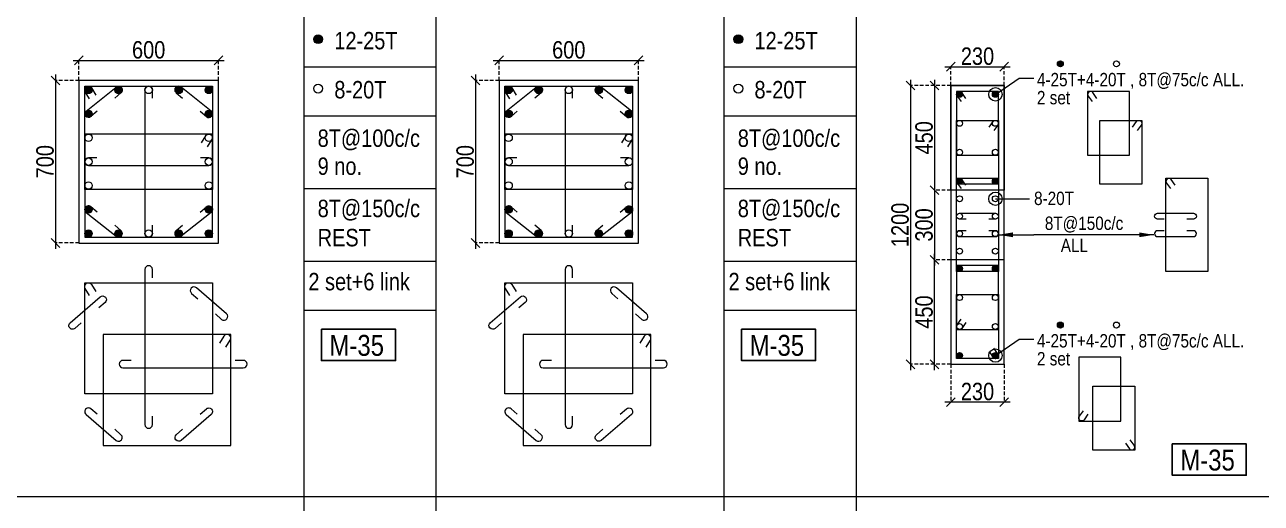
# Model space of a CAD drawing. Header units: millimetres. Extents: x 1112055 to 3390982, y -148532 to 766891.
# Drawn here: x 2165935 to 2187225, y 255271 to 263511 of the extents above; entities that cross this region are included whole.
import ezdxf
from ezdxf.enums import TextEntityAlignment as Align

# ---------------------------------------------------------------- set-up
doc = ezdxf.new("R2010")
doc.units = ezdxf.units.MM
doc.header["$PDMODE"] = 35
doc.header["$PDSIZE"] = -25
doc.linetypes.add('DASHED2', pattern=[0.375, 0.25, -0.125])
doc.linetypes.add('Hidden', pattern=[9.525, 6.35, -3.175])
for name, color, linetype, lineweight in [('B COL', 1, 'Continuous', 30), ('B COL. SIZE DIM', 220, 'Continuous', 25), ('B COLSCH', 204, 'Continuous', 20), ('B COLUMN', 1, 'Hidden', 9), ('B STEEL', 34, 'Continuous', 15), ('B-ST TEXT', 7, 'Continuous', 9)]:
    doc.layers.add(name, color=color, linetype=linetype, lineweight=lineweight)
doc.layers.add('B TEXT', color=7, linetype='Continuous')
doc.styles.add('dim inside', font='romans.shx', dxfattribs={"width": 0.8, "height": 125})
doc.styles.add('SWINC', font='swissc.ttf')
doc.styles.add('TAHOMA', font='tahoma.ttf')
doc.dimstyles.new('dim inside', dxfattribs={"dimtxt": 125, "dimasz": 100, "dimexe": 0, "dimexo": 0, "dimgap": 10, "dimtad": 0, "dimdec": 0, "dimzin": 0, "dimdsep": 46, "dimtxsty": 'dim inside', "dimblk": 'SMALL', "dimcen": 0.09, "dimadec": 0, "dimazin": 0, "dimtfac": 1, "dimtdec": 0, "dimtofl": 0, "dimtmove": 0, "dimatfit": 3, "dimfxl": 1, "dimtolj": 1, "dimtzin": 0, "dimarcsym": 2})
doc.dimstyles.new('PARESH', dxfattribs={"dimscale": 0, "dimtxt": 300, "dimasz": 150, "dimexe": 150, "dimexo": 150, "dimgap": 25, "dimtad": 1, "dimdec": 0, "dimzin": 0, "dimdsep": 46, "dimtxsty": 'TAHOMA', "dimblk": 'ARCHTICK', "dimcen": 100, "dimdle": 150, "dimclrd": 251, "dimclre": 251, "dimclrt": 6, "dimadec": 0, "dimazin": 0, "dimtfac": 1, "dimtdec": 0, "dimtix": 1, "dimtofl": 0, "dimtmove": 0, "dimatfit": 2, "dimfxl": 0.18, "dimtolj": 1, "dimtzin": 0, "dimlwd": 9, "dimlwe": 9, "dimarcsym": 0})

# ---------------------------------------------------------------- blocks, each defined once
blk = doc.blocks.new('_Oblique')
at = {"color": 0, "linetype": 'ByBlock', "lineweight": -2}
blk.add_line((-0.5, -0.5), (0.5, 0.5), dxfattribs=at)
blk = doc.blocks.new('*D548')
at = {"layer": 'B COL. SIZE DIM', "color": 250, "lineweight": 9, "ltscale": 250, "transparency": 16777216}
blk.add_line((2166769, 262898), (2169369, 262898), dxfattribs=at)
at = {"layer": 'B COL. SIZE DIM', "color": 250, "linetype": 'DASHED2', "lineweight": 9, "ltscale": 250, "transparency": 16777216}
for p, q in [((2166869, 262553), (2166869, 262898)), ((2169269, 262553), (2169269, 262898))]:
    blk.add_line(p, q, dxfattribs=at)
at = {"layer": 'Defpoints', "color": 0, "ltscale": 250, "transparency": 16777216}
for p in [(2169269, 262898), (2166869, 262553), (2169269, 262553)]:
    blk.add_point(p, dxfattribs=at)
at = {"layer": 'B COL. SIZE DIM', "color": 250, "lineweight": 9, "ltscale": 250, "transparency": 16777216, "xscale": 150, "yscale": 150, "zscale": 150, "rotation": 180}
blk.add_blockref('_Oblique', (2166869, 262898), dxfattribs=at)
at = {"layer": 'B COL. SIZE DIM', "color": 250, "lineweight": 9, "ltscale": 250, "transparency": 16777216, "xscale": 150, "yscale": 150, "zscale": 150}
blk.add_blockref('_Oblique', (2169269, 262898), dxfattribs=at)
at = {"layer": 'B COL. SIZE DIM', "color": 6, "ltscale": 250, "transparency": 16777216, "insert": (2168069, 263077), "char_height": 300, "attachment_point": 5, "style": 'SWINC'}
blk.add_mtext('\\A1;600', dxfattribs=at)
blk = doc.blocks.new('*D549')
at = {"layer": 'B COL. SIZE DIM', "color": 250, "lineweight": 9, "ltscale": 250, "transparency": 16777216}
blk.add_line((2166465, 262653), (2166465, 259653), dxfattribs=at)
at = {"layer": 'B COL. SIZE DIM', "color": 250, "linetype": 'DASHED2', "lineweight": 9, "ltscale": 250, "transparency": 16777216}
for p, q in [((2166869, 262553), (2166465, 262553)), ((2166869, 259753), (2166465, 259753))]:
    blk.add_line(p, q, dxfattribs=at)
at = {"layer": 'Defpoints', "color": 0, "ltscale": 250, "transparency": 16777216}
for p in [(2166869, 262553), (2166465, 259753), (2166869, 259753)]:
    blk.add_point(p, dxfattribs=at)
at = {"layer": 'B COL. SIZE DIM', "color": 250, "lineweight": 9, "ltscale": 250, "transparency": 16777216, "xscale": 150, "yscale": 150, "zscale": 150}
for p, rotation in [((2166465, 262553), 90), ((2166465, 259753), 270)]:
    blk.add_blockref('_Oblique', p, dxfattribs=dict(at, rotation=rotation))
at = {"layer": 'B COL. SIZE DIM', "color": 6, "ltscale": 250, "transparency": 16777216, "insert": (2166286, 261153), "char_height": 300, "attachment_point": 5, "rotation": 90, "style": 'SWINC'}
blk.add_mtext('\\A1;700', dxfattribs=at)
blk = doc.blocks.new('*D560')
at = {"layer": 'B COL. SIZE DIM', "color": 250, "lineweight": 9, "ltscale": 250, "transparency": 16777216}
blk.add_line((2174002, 262898), (2176602, 262898), dxfattribs=at)
at = {"layer": 'B COL. SIZE DIM', "color": 250, "linetype": 'DASHED2', "lineweight": 9, "ltscale": 250, "transparency": 16777216}
for p, q in [((2174102, 262553), (2174102, 262898)), ((2176502, 262553), (2176502, 262898))]:
    blk.add_line(p, q, dxfattribs=at)
at = {"layer": 'Defpoints', "color": 0, "ltscale": 250, "transparency": 16777216}
for p in [(2176502, 262898), (2174102, 262553), (2176502, 262553)]:
    blk.add_point(p, dxfattribs=at)
at = {"layer": 'B COL. SIZE DIM', "color": 250, "lineweight": 9, "ltscale": 250, "transparency": 16777216, "xscale": 150, "yscale": 150, "zscale": 150, "rotation": 180}
blk.add_blockref('_Oblique', (2174102, 262898), dxfattribs=at)
at = {"layer": 'B COL. SIZE DIM', "color": 250, "lineweight": 9, "ltscale": 250, "transparency": 16777216, "xscale": 150, "yscale": 150, "zscale": 150}
blk.add_blockref('_Oblique', (2176502, 262898), dxfattribs=at)
at = {"layer": 'B COL. SIZE DIM', "color": 6, "ltscale": 250, "transparency": 16777216, "insert": (2175302, 263077), "char_height": 300, "attachment_point": 5, "style": 'SWINC'}
blk.add_mtext('\\A1;600', dxfattribs=at)
blk = doc.blocks.new('*D561')
at = {"layer": 'B COL. SIZE DIM', "color": 250, "lineweight": 9, "ltscale": 250, "transparency": 16777216}
blk.add_line((2173698, 262653), (2173698, 259653), dxfattribs=at)
at = {"layer": 'B COL. SIZE DIM', "color": 250, "linetype": 'DASHED2', "lineweight": 9, "ltscale": 250, "transparency": 16777216}
for p, q in [((2174102, 262553), (2173698, 262553)), ((2174102, 259753), (2173698, 259753))]:
    blk.add_line(p, q, dxfattribs=at)
at = {"layer": 'Defpoints', "color": 0, "ltscale": 250, "transparency": 16777216}
for p in [(2174102, 262553), (2173698, 259753), (2174102, 259753)]:
    blk.add_point(p, dxfattribs=at)
at = {"layer": 'B COL. SIZE DIM', "color": 250, "lineweight": 9, "ltscale": 250, "transparency": 16777216, "xscale": 150, "yscale": 150, "zscale": 150}
for p, rotation in [((2173698, 262553), 90), ((2173698, 259753), 270)]:
    blk.add_blockref('_Oblique', p, dxfattribs=dict(at, rotation=rotation))
at = {"layer": 'B COL. SIZE DIM', "color": 6, "ltscale": 250, "transparency": 16777216, "insert": (2173519, 261153), "char_height": 300, "attachment_point": 5, "rotation": 90, "style": 'SWINC'}
blk.add_mtext('\\A1;700', dxfattribs=at)
blk = doc.blocks.new('*D644')
at = {"layer": 'B COL. SIZE DIM', "color": 250, "lineweight": 9, "ltscale": 250, "transparency": 16777216}
blk.add_line((2181779, 262789), (2182899, 262789), dxfattribs=at)
at = {"layer": 'B COL. SIZE DIM', "color": 250, "linetype": 'DASHED2', "lineweight": 9, "ltscale": 250, "transparency": 16777216}
for p, q in [((2181879, 262464), (2181879, 262789)), ((2182799, 262464), (2182799, 262789))]:
    blk.add_line(p, q, dxfattribs=at)
at = {"layer": 'Defpoints', "color": 0, "ltscale": 250, "transparency": 16777216}
for p in [(2182799, 262789), (2181879, 262464), (2182799, 262464)]:
    blk.add_point(p, dxfattribs=at)
at = {"layer": 'B COL. SIZE DIM', "color": 250, "lineweight": 9, "ltscale": 250, "transparency": 16777216, "xscale": 150, "yscale": 150, "zscale": 150, "rotation": 180}
blk.add_blockref('_Oblique', (2181879, 262789), dxfattribs=at)
at = {"layer": 'B COL. SIZE DIM', "color": 250, "lineweight": 9, "ltscale": 250, "transparency": 16777216, "xscale": 150, "yscale": 150, "zscale": 150}
blk.add_blockref('_Oblique', (2182799, 262789), dxfattribs=at)
at = {"layer": 'B COL. SIZE DIM', "color": 6, "ltscale": 250, "transparency": 16777216, "insert": (2182339, 262968), "char_height": 300, "attachment_point": 5, "style": 'SWINC'}
blk.add_mtext('\\A1;230', dxfattribs=at)
blk = doc.blocks.new('*D645')
at = {"layer": 'B COL. SIZE DIM', "color": 250, "lineweight": 9, "ltscale": 250, "transparency": 16777216}
blk.add_line((2181598, 260764), (2181598, 259364), dxfattribs=at)
at = {"layer": 'B COL. SIZE DIM', "color": 250, "linetype": 'DASHED2', "lineweight": 9, "ltscale": 250, "transparency": 16777216}
for p, q in [((2181879, 260664), (2181598, 260664)), ((2181879, 259464), (2181598, 259464))]:
    blk.add_line(p, q, dxfattribs=at)
at = {"layer": 'Defpoints', "color": 0, "ltscale": 250, "transparency": 16777216}
for p in [(2181879, 260664), (2181598, 259464), (2181879, 259464)]:
    blk.add_point(p, dxfattribs=at)
at = {"layer": 'B COL. SIZE DIM', "color": 250, "lineweight": 9, "ltscale": 250, "transparency": 16777216, "xscale": 150, "yscale": 150, "zscale": 150}
for p, rotation in [((2181598, 260664), 90), ((2181598, 259464), 270)]:
    blk.add_blockref('_Oblique', p, dxfattribs=dict(at, rotation=rotation))
at = {"layer": 'B COL. SIZE DIM', "color": 6, "ltscale": 250, "transparency": 16777216, "insert": (2181420, 260064), "char_height": 300, "attachment_point": 5, "rotation": 90, "style": 'SWINC'}
blk.add_mtext('\\A1;300', dxfattribs=at)
blk = doc.blocks.new('*D646')
at = {"layer": 'B COL. SIZE DIM', "color": 250, "lineweight": 9, "ltscale": 250, "transparency": 16777216}
blk.add_line((2181598, 262564), (2181598, 260564), dxfattribs=at)
at = {"layer": 'B COL. SIZE DIM', "color": 250, "linetype": 'DASHED2', "lineweight": 9, "ltscale": 250, "transparency": 16777216}
for p, q in [((2181879, 262464), (2181598, 262464)), ((2181879, 260664), (2181598, 260664))]:
    blk.add_line(p, q, dxfattribs=at)
at = {"layer": 'Defpoints', "color": 0, "ltscale": 250, "transparency": 16777216}
for p in [(2181879, 262464), (2181598, 260664), (2181879, 260664)]:
    blk.add_point(p, dxfattribs=at)
at = {"layer": 'B COL. SIZE DIM', "color": 250, "lineweight": 9, "ltscale": 250, "transparency": 16777216, "xscale": 150, "yscale": 150, "zscale": 150}
for p, rotation in [((2181598, 262464), 90), ((2181598, 260664), 270)]:
    blk.add_blockref('_Oblique', p, dxfattribs=dict(at, rotation=rotation))
at = {"layer": 'B COL. SIZE DIM', "color": 6, "ltscale": 250, "transparency": 16777216, "insert": (2181420, 261564), "char_height": 300, "attachment_point": 5, "rotation": 90, "style": 'SWINC'}
blk.add_mtext('\\A1;450', dxfattribs=at)
blk = doc.blocks.new('*D647')
at = {"layer": 'B COL. SIZE DIM', "color": 250, "lineweight": 9, "ltscale": 250, "transparency": 16777216}
blk.add_line((2181598, 257564), (2181598, 259564), dxfattribs=at)
at = {"layer": 'B COL. SIZE DIM', "color": 250, "linetype": 'DASHED2', "lineweight": 9, "ltscale": 250, "transparency": 16777216}
for p, q in [((2181879, 259464), (2181598, 259464)), ((2181879, 257664), (2181598, 257664))]:
    blk.add_line(p, q, dxfattribs=at)
at = {"layer": 'Defpoints', "color": 0, "ltscale": 250, "transparency": 16777216}
for p in [(2181598, 259464), (2181879, 259464), (2181879, 257664)]:
    blk.add_point(p, dxfattribs=at)
at = {"layer": 'B COL. SIZE DIM', "color": 250, "lineweight": 9, "ltscale": 250, "transparency": 16777216, "xscale": 150, "yscale": 150, "zscale": 150}
for p, rotation in [((2181598, 259464), 90), ((2181598, 257664), 270)]:
    blk.add_blockref('_Oblique', p, dxfattribs=dict(at, rotation=rotation))
at = {"layer": 'B COL. SIZE DIM', "color": 6, "ltscale": 250, "transparency": 16777216, "insert": (2181420, 258564), "char_height": 300, "attachment_point": 5, "rotation": 90, "style": 'SWINC'}
blk.add_mtext('\\A1;450', dxfattribs=at)
blk = doc.blocks.new('*D648')
at = {"layer": 'B COL. SIZE DIM', "color": 250, "lineweight": 9, "ltscale": 250, "transparency": 16777216}
blk.add_line((2181186, 262564), (2181186, 257564), dxfattribs=at)
at = {"layer": 'B COL. SIZE DIM', "color": 250, "linetype": 'DASHED2', "lineweight": 9, "ltscale": 250, "transparency": 16777216}
for p, q in [((2181879, 262464), (2181186, 262464)), ((2181879, 257664), (2181186, 257664))]:
    blk.add_line(p, q, dxfattribs=at)
at = {"layer": 'Defpoints', "color": 0, "ltscale": 250, "transparency": 16777216}
for p in [(2181879, 262464), (2181186, 257664), (2181879, 257664)]:
    blk.add_point(p, dxfattribs=at)
at = {"layer": 'B COL. SIZE DIM', "color": 250, "lineweight": 9, "ltscale": 250, "transparency": 16777216, "xscale": 150, "yscale": 150, "zscale": 150}
for p, rotation in [((2181186, 262464), 90), ((2181186, 257664), 270)]:
    blk.add_blockref('_Oblique', p, dxfattribs=dict(at, rotation=rotation))
at = {"layer": 'B COL. SIZE DIM', "color": 6, "ltscale": 250, "transparency": 16777216, "insert": (2181007, 260064), "char_height": 300, "attachment_point": 5, "rotation": 90, "style": 'SWINC'}
blk.add_mtext('\\A1;1200', dxfattribs=at)
blk = doc.blocks.new('*D649')
at = {"layer": 'B COL. SIZE DIM', "color": 250, "linetype": 'DASHED2', "lineweight": 9, "ltscale": 250, "transparency": 16777216}
for p, q in [((2181879, 257664), (2181879, 257014)), ((2182799, 257664), (2182799, 257014))]:
    blk.add_line(p, q, dxfattribs=at)
at = {"layer": 'B COL. SIZE DIM', "color": 250, "lineweight": 9, "ltscale": 250, "transparency": 16777216}
blk.add_line((2182899, 257014), (2181779, 257014), dxfattribs=at)
at = {"layer": 'Defpoints', "color": 0, "ltscale": 250, "transparency": 16777216}
for p in [(2181879, 257664), (2182799, 257664), (2181879, 257014)]:
    blk.add_point(p, dxfattribs=at)
at = {"layer": 'B COL. SIZE DIM', "color": 250, "lineweight": 9, "ltscale": 250, "transparency": 16777216, "xscale": 150, "yscale": 150, "zscale": 150, "rotation": 180}
blk.add_blockref('_Oblique', (2181879, 257014), dxfattribs=at)
at = {"layer": 'B COL. SIZE DIM', "color": 250, "lineweight": 9, "ltscale": 250, "transparency": 16777216, "xscale": 150, "yscale": 150, "zscale": 150}
blk.add_blockref('_Oblique', (2182799, 257014), dxfattribs=at)
at = {"layer": 'B COL. SIZE DIM', "color": 6, "ltscale": 250, "transparency": 16777216, "insert": (2182339, 257194), "char_height": 300, "attachment_point": 5, "style": 'SWINC'}
blk.add_mtext('\\A1;230', dxfattribs=at)
blk = doc.blocks.new('_ArchTick')
at = {"color": 0, "linetype": 'ByBlock', "const_width": 0.15}
blk.add_lwpolyline([(-0.5, -0.5), (0.5, 0.5)], dxfattribs=at)

msp = doc.modelspace()

# ---------------------------------------------------------------- hatches: boundary and pattern name
at = {"layer": 'B STEEL', "lineweight": 9, "ltscale": 0.5}
h = msp.add_hatch(color=34, dxfattribs=at)
edge = h.paths.add_edge_path()
edge.add_arc((2170986.9, 263262.1), 76.8, 0, 360)
h = msp.add_hatch(color=34, dxfattribs=at)
edge = h.paths.add_edge_path()
edge.add_arc((2178220.5, 263262.1), 76.8, 0, 360)
at = {"layer": 'B STEEL', "lineweight": 13}
h = msp.add_hatch(color=256, dxfattribs=at)
h.dxf.hatch_style = 1
edge = h.paths.add_edge_path()
edge.add_arc((2183765.4, 262837), 51.4, 0, 360)
at = {"layer": 'B STEEL', "lineweight": 9, "ltscale": 0.5}
h = msp.add_hatch(color=34, dxfattribs=at)
edge = h.paths.add_edge_path()
edge.add_arc((2167032.6, 262388.9), 64, 0, 360)
at = {"layer": 'B STEEL', "lineweight": 30}
h = msp.add_hatch(color=34, dxfattribs=at)
edge = h.paths.add_edge_path()
edge.add_arc((2167550.6, 262388.9), 64, 0, 360)
h = msp.add_hatch(color=34, dxfattribs=at)
edge = h.paths.add_edge_path()
edge.add_arc((2168586.5, 262388.9), 64, 0, 360)
at = {"layer": 'B STEEL', "lineweight": 9, "ltscale": 0.5}
h = msp.add_hatch(color=34, dxfattribs=at)
edge = h.paths.add_edge_path()
edge.add_arc((2169104.5, 262388.9), 64, 180, 540, ccw=False)
h = msp.add_hatch(color=34, dxfattribs=at)
edge = h.paths.add_edge_path()
edge.add_arc((2174266.1, 262388.9), 64, 0, 360)
at = {"layer": 'B STEEL', "lineweight": 30}
h = msp.add_hatch(color=34, dxfattribs=at)
edge = h.paths.add_edge_path()
edge.add_arc((2174784.1, 262388.9), 64, 0, 360)
h = msp.add_hatch(color=34, dxfattribs=at)
edge = h.paths.add_edge_path()
edge.add_arc((2175820.1, 262388.9), 64, 0, 360)
at = {"layer": 'B STEEL', "lineweight": 9, "ltscale": 0.5}
h = msp.add_hatch(color=34, dxfattribs=at)
edge = h.paths.add_edge_path()
edge.add_arc((2176338.1, 262388.9), 64, 180, 540, ccw=False)
at = {"layer": 'B STEEL', "lineweight": 13}
h = msp.add_hatch(color=256, dxfattribs=at)
h.dxf.hatch_style = 1
edge = h.paths.add_edge_path()
edge.add_arc((2182030.4, 262312.6), 51.4, 0, 360)
h = msp.add_hatch(color=256, dxfattribs=at)
h.dxf.hatch_style = 1
edge = h.paths.add_edge_path()
edge.add_arc((2182647.6, 262312.6), 51.4, 0, 360)
at = {"layer": 'B STEEL', "lineweight": 30}
h = msp.add_hatch(color=34, dxfattribs=at)
edge = h.paths.add_edge_path()
edge.add_arc((2167032.6, 261976.9), 64, 0, 360)
h = msp.add_hatch(color=34, dxfattribs=at)
edge = h.paths.add_edge_path()
edge.add_arc((2169104.5, 261976.9), 64, 0, 360)
h = msp.add_hatch(color=34, dxfattribs=at)
edge = h.paths.add_edge_path()
edge.add_arc((2174266.1, 261976.9), 64, 0, 360)
h = msp.add_hatch(color=34, dxfattribs=at)
edge = h.paths.add_edge_path()
edge.add_arc((2176338.1, 261976.9), 64, 0, 360)
at = {"layer": 'B STEEL', "lineweight": 13}
h = msp.add_hatch(color=256, dxfattribs=at)
h.dxf.hatch_style = 1
edge = h.paths.add_edge_path()
edge.add_arc((2182030.4, 260815.4), 51.4, 0, 360)
h = msp.add_hatch(color=256, dxfattribs=at)
h.dxf.hatch_style = 1
edge = h.paths.add_edge_path()
edge.add_arc((2182647.6, 260815.4), 51.4, 0, 360)
at = {"layer": 'B STEEL', "lineweight": 30}
h = msp.add_hatch(color=34, dxfattribs=at)
edge = h.paths.add_edge_path()
edge.add_arc((2167032.6, 260329), 64, 0, 360)
h = msp.add_hatch(color=34, dxfattribs=at)
edge = h.paths.add_edge_path()
edge.add_arc((2169104.5, 260329), 64, 0, 360)
h = msp.add_hatch(color=34, dxfattribs=at)
edge = h.paths.add_edge_path()
edge.add_arc((2174266.1, 260329), 64, 0, 360)
h = msp.add_hatch(color=34, dxfattribs=at)
edge = h.paths.add_edge_path()
edge.add_arc((2176338.1, 260329), 64, 0, 360)
at = {"layer": 'B STEEL', "lineweight": 9, "ltscale": 0.5}
h = msp.add_hatch(color=34, dxfattribs=at)
edge = h.paths.add_edge_path()
edge.add_arc((2167032.6, 259917), 64, 0, 360, ccw=False)
at = {"layer": 'B STEEL', "lineweight": 30}
h = msp.add_hatch(color=34, dxfattribs=at)
edge = h.paths.add_edge_path()
edge.add_arc((2167550.6, 259917), 64, 0, 360)
h = msp.add_hatch(color=34, dxfattribs=at)
edge = h.paths.add_edge_path()
edge.add_arc((2168586.5, 259917), 64, 0, 360)
at = {"layer": 'B STEEL', "lineweight": 9, "ltscale": 0.5}
h = msp.add_hatch(color=34, dxfattribs=at)
edge = h.paths.add_edge_path()
edge.add_arc((2169104.5, 259917), 64, -180, 180)
h = msp.add_hatch(color=34, dxfattribs=at)
edge = h.paths.add_edge_path()
edge.add_arc((2174266.1, 259917), 64, 0, 360, ccw=False)
at = {"layer": 'B STEEL', "lineweight": 30}
h = msp.add_hatch(color=34, dxfattribs=at)
edge = h.paths.add_edge_path()
edge.add_arc((2174784.1, 259917), 64, 0, 360)
h = msp.add_hatch(color=34, dxfattribs=at)
edge = h.paths.add_edge_path()
edge.add_arc((2175820.1, 259917), 64, 0, 360)
at = {"layer": 'B STEEL', "lineweight": 9, "ltscale": 0.5}
h = msp.add_hatch(color=34, dxfattribs=at)
edge = h.paths.add_edge_path()
edge.add_arc((2176338.1, 259917), 64, -180, 180)
at = {"layer": 'B STEEL', "lineweight": 13}
h = msp.add_hatch(color=256, dxfattribs=at)
h.dxf.hatch_style = 1
edge = h.paths.add_edge_path()
edge.add_arc((2182030.4, 259312.6), 51.4, 0, 360)
h = msp.add_hatch(color=256, dxfattribs=at)
h.dxf.hatch_style = 1
edge = h.paths.add_edge_path()
edge.add_arc((2182647.6, 259312.6), 51.4, 0, 360)
h = msp.add_hatch(color=256, dxfattribs=at)
h.dxf.hatch_style = 1
edge = h.paths.add_edge_path()
edge.add_arc((2183765.4, 258339.8), 51.4, 0, 360)
h = msp.add_hatch(color=256, dxfattribs=at)
h.dxf.hatch_style = 1
edge = h.paths.add_edge_path()
edge.add_arc((2182030.4, 257815.4), 51.4, 0, 360)
h = msp.add_hatch(color=256, dxfattribs=at)
h.dxf.hatch_style = 1
edge = h.paths.add_edge_path()
edge.add_arc((2182647.6, 257815.4), 51.4, 0, 360)

# ---------------------------------------------------------------- linework, layer by layer
at = {"layer": 'B COL', "lineweight": 13}
for points in [[(2181879, 257664), (2182799, 257664), (2182799, 262464), (2181879, 262464)], [(2181879, 262464), (2182799, 262464), (2182799, 260664), (2181879, 260664)], [(2181879, 257664), (2182799, 257664), (2182799, 259464), (2181879, 259464)]]:
    msp.add_lwpolyline(points, close=True, dxfattribs=at)
at = {"layer": 'B COLSCH', "color": 250, "lineweight": 0}
for p, q in [((2170740.6, 296589.8), (2170740.6, 247150.7)), ((2173015, 296589.8), (2173015, 239898.1)), ((2177974.2, 296589.8), (2177974.2, 247150.7)), ((2180248.6, 296589.8), (2180248.6, 239898.1)), ((2170740.6, 262785.4), (2173015, 262785.4)), ((2177974.2, 262785.4), (2180248.6, 262785.4)), ((2170740.6, 261940.4), (2173015, 261940.4)), ((2177974.2, 261940.4), (2180248.6, 261940.4)), ((2170740.6, 260690.7), (2173015, 260690.7)), ((2177974.2, 260690.7), (2180248.6, 260690.7)), ((2170740.6, 259440.9), (2173015, 259440.9)), ((2177974.2, 259440.9), (2180248.6, 259440.9)), ((2170740.6, 258595.9), (2173015, 258595.9)), ((2177974.2, 258595.9), (2180248.6, 258595.9)), ((2088785.4, 255390.6), (2230883.4, 255390.6))]:
    msp.add_line(p, q, dxfattribs=at)
at = {"layer": 'B COLUMN', "color": 1, "linetype": 'ByBlock', "lineweight": 20}
for points in [[(2166868.6, 259752.9), (2169268.6, 259752.9), (2169268.6, 262553), (2166868.6, 262553)], [(2174102.1, 259752.9), (2176502.1, 259752.9), (2176502.1, 262553), (2174102.1, 262553)]]:
    msp.add_lwpolyline(points, close=True, dxfattribs=at)
at = {"layer": 'B STEEL', "color": 34, "lineweight": 9, "ltscale": 0.5}
for points in [[(2167052.8, 262233.9), (2166978.1, 262355.4, -1), (2167087.1, 262422.5), (2167161.9, 262301)], [(2167182.5, 262021.4), (2167074.3, 261928.4, -1), (2166990.8, 262025.5), (2167508.8, 262437.5, -1), (2167592.3, 262340.4), (2167484.1, 262247.4)], [(2168132.6, 262246.3), (2168132.6, 262388.9, 1), (2168004.5, 262388.9), (2168004.5, 259917, 1), (2168132.6, 259917), (2168132.6, 260059.6)], [(2168954.6, 262021.4), (2169062.8, 261928.4, 1), (2169146.3, 262025.5), (2168628.3, 262437.5, 1), (2168544.8, 262340.4), (2168653, 262247.4)], [(2174286.4, 262233.9), (2174211.6, 262355.4, -1), (2174320.6, 262422.5), (2174395.4, 262301)], [(2174416, 262021.4), (2174307.9, 261928.4, -1), (2174224.4, 262025.5), (2174742.4, 262437.5, -1), (2174825.8, 262340.4), (2174717.7, 262247.4)], [(2175366.1, 262246.3), (2175366.1, 262388.9, 1), (2175238.1, 262388.9), (2175238.1, 259917, 1), (2175366.1, 259917), (2175366.1, 260059.6)], [(2176188.2, 262021.4), (2176296.3, 261928.4, 1), (2176379.8, 262025.5), (2175861.8, 262437.5, 1), (2175778.4, 262340.4), (2175886.5, 262247.4)], [(2169084.3, 261409.9), (2169159.1, 261531.4, 1), (2169050, 261598.5), (2168975.2, 261477)], [(2176317.8, 261409.9), (2176392.6, 261531.4, 1), (2176283.6, 261598.5), (2176208.8, 261477)], [(2167175.2, 261217), (2167032.6, 261217, 1), (2167032.6, 261088.9), (2169104.5, 261088.9, 1), (2169104.5, 261217), (2168961.9, 261217)], [(2174408.8, 261217), (2174266.1, 261217, 1), (2174266.1, 261088.9), (2176338.1, 261088.9, 1), (2176338.1, 261217), (2176195.4, 261217)], [(2167182.5, 260284.5), (2167074.3, 260377.5, 1), (2166990.8, 260280.4), (2167508.8, 259868.4, 1), (2167592.3, 259965.5), (2167484.1, 260058.5)], [(2168954.6, 260284.5), (2169062.8, 260377.5, -1), (2169146.3, 260280.4), (2168628.3, 259868.4, -1), (2168544.8, 259965.5), (2168653, 260058.5)], [(2174416, 260284.5), (2174307.9, 260377.5, 1), (2174224.4, 260280.4), (2174742.4, 259868.4, 1), (2174825.8, 259965.5), (2174717.7, 260058.5)], [(2176188.2, 260284.5), (2176296.3, 260377.5, -1), (2176379.8, 260280.4), (2175861.8, 259868.4, -1), (2175778.4, 259965.5), (2175886.5, 260058.5)], [(2168132.6, 259155.4), (2168132.6, 259298, 1), (2168004.5, 259298), (2168004.5, 256626.1, 1), (2168132.6, 256626.1), (2168132.6, 256768.7)], [(2175366.1, 259155.4), (2175366.1, 259298, 1), (2175238.1, 259298), (2175238.1, 256626.1, 1), (2175366.1, 256626.1), (2175366.1, 256768.7)], [(2167052.8, 258848.9), (2166978.1, 258970.4, -1), (2167087.1, 259037.5), (2167161.9, 258916)], [(2169217.6, 258531.4), (2169325.8, 258438.4, 1), (2169409.2, 258535.5), (2168891.3, 258980.8, 1), (2168807.8, 258883.7), (2168915.9, 258790.7)], [(2174286.4, 258848.9), (2174211.6, 258970.4, -1), (2174320.6, 259037.5), (2174395.4, 258916)], [(2176451.1, 258531.4), (2176559.3, 258438.4, 1), (2176642.8, 258535.5), (2176124.8, 258980.8, 1), (2176041.3, 258883.7), (2176149.5, 258790.7)], [(2166908.5, 258375.7), (2166800.3, 258282.7, -1), (2166716.9, 258379.8), (2167234.9, 258825.1, -1), (2167318.3, 258728), (2167210.2, 258635)], [(2174142.1, 258375.7), (2174033.9, 258282.7, -1), (2173950.4, 258379.8), (2174468.4, 258825.1, -1), (2174551.9, 258728), (2174443.7, 258635)], [(2169399.1, 257958.3), (2169473.8, 258079.8, 1), (2169364.8, 258146.9), (2169290, 258025.4)], [(2176632.6, 257958.3), (2176707.4, 258079.8, 1), (2176598.3, 258146.9), (2176523.6, 258025.4)], [(2167769.3, 257732), (2167626.7, 257732, 1), (2167626.7, 257604), (2169698.7, 257604, 1), (2169698.7, 257732), (2169556, 257732)], [(2175002.9, 257732), (2174860.2, 257732, 1), (2174860.2, 257604), (2176932.2, 257604, 1), (2176932.2, 257732), (2176789.6, 257732)], [(2167182.5, 256804.2), (2167074.3, 256897.2, 1), (2166990.8, 256800.1), (2167508.8, 256354.8, 1), (2167592.3, 256451.9), (2167484.1, 256544.9)], [(2168954.6, 256804.2), (2169062.8, 256897.2, -1), (2169146.3, 256800.1), (2168628.3, 256354.8, -1), (2168544.8, 256451.9), (2168653, 256544.9)], [(2174416, 256804.2), (2174307.9, 256897.2, 1), (2174224.4, 256800.1), (2174742.4, 256354.8, 1), (2174825.8, 256451.9), (2174717.7, 256544.9)], [(2176188.2, 256804.2), (2176296.3, 256897.2, -1), (2176379.8, 256800.1), (2175861.8, 256354.8, -1), (2175778.4, 256451.9), (2175886.5, 256544.9)]]:
    msp.add_lwpolyline(points, format="xyb", dxfattribs=at)
for points in [[(2169168.6, 260676.9), (2166968.6, 260676.9), (2166968.6, 262453), (2169168.6, 262453)], [(2176402.1, 260676.9), (2174202.1, 260676.9), (2174202.1, 262453), (2176402.1, 262453)], [(2169168.6, 261629), (2166968.6, 261629), (2166968.6, 259852.9), (2169168.6, 259852.9)], [(2176402.1, 261629), (2174202.1, 261629), (2174202.1, 259852.9), (2176402.1, 259852.9)], [(2169168.6, 257158.6), (2166968.6, 257158.6), (2166968.6, 259068), (2169168.6, 259068)], [(2176402.1, 257158.6), (2174202.1, 257158.6), (2174202.1, 259068), (2176402.1, 259068)], [(2169483.3, 258177.3), (2167283.3, 258177.3), (2167283.3, 256268), (2169483.3, 256268)], [(2176716.9, 258177.3), (2174516.9, 258177.3), (2174516.9, 256268), (2176716.9, 256268)]]:
    msp.add_lwpolyline(points, close=True, dxfattribs=at)
at = {"layer": 'B STEEL', "lineweight": 13}
for points in [[(2181979, 261263), (2182699, 261263), (2182699, 262364), (2181979, 262364)], [(2184235.3, 261263), (2184955.3, 261263), (2184955.3, 262364), (2184235.3, 262364)], [(2181979, 261864.9), (2182699, 261864.9), (2182699, 260764), (2181979, 260764)], [(2184447.6, 261864.9), (2185167.6, 261864.9), (2185167.6, 260764), (2184447.6, 260764)], [(2181979, 258263), (2182699, 258263), (2182699, 259364), (2181979, 259364)], [(2181979, 258864.9), (2182699, 258864.9), (2182699, 257764), (2181979, 257764)], [(2184084.5, 256687.7), (2184804.5, 256687.7), (2184804.5, 257788.6), (2184084.5, 257788.6)], [(2184326.6, 257289.6), (2185046.6, 257289.6), (2185046.6, 256188.6), (2184326.6, 256188.6)]]:
    msp.add_lwpolyline(points, close=True, dxfattribs=at)
for points in [[(2182136, 262243.8), (2182071.3, 262343.8, 1), (2181989.6, 262281.4), (2182058.6, 262186.5)], [(2184392.3, 262243.8), (2184327.6, 262343.8, 1), (2184245.9, 262281.4), (2184314.9, 262186.5)], [(2182542, 261744.8), (2182606.7, 261844.7, -1), (2182688.4, 261782.3), (2182619.4, 261687.4)], [(2185010.6, 261744.8), (2185075.3, 261844.7, -1), (2185157, 261782.3), (2185088, 261687.4)], [(2182136, 258383.2), (2182071.3, 258283.2, -1), (2181989.6, 258345.7), (2182058.6, 258440.6)], [(2182542, 257884.2), (2182606.7, 257784.2, 1), (2182688.4, 257846.6), (2182619.4, 257941.5)], [(2184241.5, 256807.9), (2184176.8, 256707.9, -1), (2184095.1, 256770.3), (2184164.1, 256865.2)], [(2184889.6, 256308.8), (2184954.4, 256208.8, 1), (2185036.1, 256271.3), (2184967, 256366.1)]]:
    msp.add_lwpolyline(points, format="xyb", dxfattribs=at)
at = {"layer": 'B STEEL', "color": 3, "lineweight": 13}
for points in [[(2182699, 259261.2), (2181979, 259261.2), (2181979, 260866.8), (2182699, 260866.8)], [(2186303.9, 259261.2), (2185583.9, 259261.2), (2185583.9, 260866.8), (2186303.9, 260866.8)]]:
    msp.add_lwpolyline(points, close=True, dxfattribs=at)
for points in [[(2182136, 260746.6), (2182071.3, 260846.6, 1), (2181989.6, 260784.2), (2182058.6, 260689.3)], [(2185740.9, 260746.6), (2185676.2, 260846.6, 1), (2185594.5, 260784.2), (2185663.5, 260689.3)], [(2182145, 260162.9), (2182030.4, 260162.9, -1), (2182030.4, 260265.7), (2182647.6, 260265.7, -1), (2182647.6, 260162.9), (2182533, 260162.9)], [(2185554.5, 260162.9), (2185439.9, 260162.9, -1), (2185439.9, 260265.7), (2186057.1, 260265.7, -1), (2186057.1, 260162.9), (2185942.5, 260162.9)], [(2182145, 259965.1), (2182030.4, 259965.1, 1), (2182030.4, 259862.3), (2182647.6, 259862.3, 1), (2182647.6, 259965.1), (2182533, 259965.1)], [(2185554.5, 259965.1), (2185439.9, 259965.1, 1), (2185439.9, 259862.3), (2186057.1, 259862.3, 1), (2186057.1, 259965.1), (2185942.5, 259965.1)]]:
    msp.add_lwpolyline(points, format="xyb", dxfattribs=at)
at = {"layer": 'B STEEL', "color": 34, "lineweight": 9, "ltscale": 0.5}
for centre, radius in [((2170986.9, 263262.1), 76.8), ((2178220.5, 263262.1), 76.8), ((2167032.6, 262388.9), 64), ((2167550.6, 262388.9), 64), ((2168068.6, 262388.9), 64), ((2168586.5, 262388.9), 64), ((2169104.5, 262388.9), 64), ((2170986.9, 262411.9), 76.8), ((2174266.1, 262388.9), 64), ((2174784.1, 262388.9), 64), ((2175302.1, 262388.9), 64), ((2175820.1, 262388.9), 64), ((2176338.1, 262388.9), 64), ((2178220.5, 262411.9), 76.8), ((2167032.6, 261976.9), 64), ((2169104.5, 261976.9), 64), ((2174266.1, 261976.9), 64), ((2176338.1, 261976.9), 64), ((2167032.6, 261565), 64), ((2169104.5, 261565), 64), ((2174266.1, 261565), 64), ((2176338.1, 261565), 64), ((2167032.6, 261153), 64), ((2169104.5, 261153), 64), ((2174266.1, 261153), 64), ((2176338.1, 261153), 64), ((2167032.6, 260741), 64), ((2169104.5, 260741), 64), ((2174266.1, 260741), 64), ((2176338.1, 260741), 64), ((2167032.6, 260329), 64), ((2169104.5, 260329), 64), ((2174266.1, 260329), 64), ((2176338.1, 260329), 64), ((2167032.6, 259917), 64), ((2167550.6, 259917), 64), ((2168068.6, 259917), 64), ((2168586.5, 259917), 64), ((2169104.5, 259917), 64), ((2174266.1, 259917), 64), ((2174784.1, 259917), 64), ((2175302.1, 259917), 64), ((2175820.1, 259917), 64), ((2176338.1, 259917), 64)]:
    msp.add_circle(centre, radius, dxfattribs=at)
at = {"layer": 'B STEEL', "lineweight": 13}
for centre in [(2183765.4, 262837), (2184732.2, 262837), (2182030.4, 262312.6), (2182647.6, 262312.6), (2182030.4, 261813.5), (2182647.6, 261813.5), (2182030.4, 261314.5), (2182647.6, 261314.5), (2182030.4, 260815.4), (2182647.6, 260815.4), (2182030.4, 260514.8), (2182647.6, 260514.8), (2182030.4, 260214.3), (2182647.6, 260214.3), (2182030.4, 259913.7), (2182647.6, 259913.7), (2182030.4, 259613.1), (2182647.6, 259613.1), (2182030.4, 259312.6), (2182647.6, 259312.6), (2182030.4, 258813.5), (2182647.6, 258813.5), (2182030.4, 258314.5), (2182647.6, 258314.5), (2183765.4, 258339.8), (2184732.2, 258339.8), (2182030.4, 257815.4), (2182647.6, 257815.4)]:
    msp.add_circle(centre, 51.4, dxfattribs=at)
at = {"layer": 'B TEXT', "color": 1}
for points in [[(2171044.3, 258266.9), (2172318.9, 258266.9), (2172318.9, 257728.9), (2171044.3, 257728.9)], [(2178277.8, 258266.9), (2179552.4, 258266.9), (2179552.4, 257728.9), (2178277.8, 257728.9)], [(2185693, 256292.2), (2186967.6, 256292.2), (2186967.6, 255754.2), (2185693, 255754.2)]]:
    msp.add_lwpolyline(points, close=True, dxfattribs=at)

# ---------------------------------------------------------------- texts
at = {"layer": 'B TEXT', "style": 'SWINC'}
for s, p in [('12-25T', (2171265.4, 263087.6)), ('12-25T', (2178499, 263087.6)), ('8-20T', (2171265.4, 262242.6)), ('8-20T', (2178499, 262242.6)), ('8T@100c/c', (2170978.5, 261407.7)), ('8T@100c/c', (2178212, 261407.7)), ('9 no.', (2170978.5, 260926)), ('9 no.', (2178212, 260926)), ('8T@150c/c', (2170978.5, 260197.8)), ('8T@150c/c', (2178212, 260197.8)), ('REST', (2170978.5, 259695.5)), ('REST', (2178212, 259695.5)), ('2 set+6 link', (2170818.8, 258938.4)), ('2 set+6 link', (2178052.4, 258938.4))]:
    msp.add_text(s, height=300, dxfattribs=at).set_placement(p)
at = {"layer": 'B TEXT', "lineweight": 15, "style": 'SWINC'}
for s, p in [('4-25T+4-20T , 8T@75c/c ALL.', (2183362.6, 262381.9)), ('2 set', (2183362.6, 262071.7)), ('8-20T', (2183313, 260337.5)), ('8T@150c/c', (2183498.5, 259908.8)), ('ALL', (2183773.1, 259528)), ('4-25T+4-20T , 8T@75c/c ALL.', (2183362.6, 257884.8)), ('2 set', (2183362.6, 257576.5))]:
    msp.add_text(s, height=230, dxfattribs=at).set_placement(p, align=Align.BOTTOM_LEFT)
at = {"layer": 'B TEXT', "color": 1, "style": 'SWINC'}
for p in [(2171181.7, 257702.4), (2178415.2, 257702.4), (2185830.4, 255727.7)]:
    msp.add_text('M-35', height=360, dxfattribs=at).set_placement(p, align=Align.BOTTOM_LEFT)

# ---------------------------------------------------------------- dimensions: what is measured, and where the dimension line sits
at = {"layer": 'B COL. SIZE DIM', "color": 250, "ltscale": 250}
for base, p1, p2, picture, middle in [((2169268.6, 262897.9), (2166868.6, 262553), (2169268.6, 262553), '*D548', (2168068.6, 263076.9)), ((2176502.1, 262897.9), (2174102.1, 262553), (2176502.1, 262553), '*D560', (2175302.1, 263076.9)), ((2182799, 262788.9), (2181879, 262464), (2182799, 262464), '*D644', (2182339, 262968)), ((2181879, 257014.5), (2182799, 257664), (2181879, 257664), '*D649', (2182339, 257193.6))]:
    dim = msp.add_linear_dim(base=base, p1=p1, p2=p2, dimstyle='dim inside', override={"dimtxt": 300, "dimasz": 150, "dimgap": 25, "dimtad": 3, "dimlfac": 0.25, "dimtxsty": 'SWINC', "dimblk1": 'Oblique', "dimblk2": 'Oblique', "dimsah": 1, "dimdle": 100, "dimclrd": 250, "dimclre": 250, "dimclrt": 6, "dimfxl": 1000, "dimlwd": 9, "dimlwe": 9}, dxfattribs=at)
    dim.commit()
    dim.dimension.update_dxf_attribs({"geometry": picture, "text_midpoint": middle})
for base, p1, p2, angle, picture, middle in [((2166464.7, 259752.9), (2166868.6, 262553), (2166868.6, 259752.9), 90, '*D549', (2166285.9, 261153)), ((2173698.2, 259752.9), (2174102.1, 262553), (2174102.1, 259752.9), 90, '*D561', (2173519.4, 261153)), ((2181186.3, 257664), (2181879, 262464), (2181879, 257664), 90, '*D648', (2181007.1, 260064)), ((2181598.5, 260664), (2181879, 262464), (2181879, 260664), 90, '*D646', (2181419.7, 261564)), ((2181598.5, 259464), (2181879, 260664), (2181879, 259464), 90, '*D645', (2181419.7, 260064)), ((2181598.5, 259464), (2181879, 257664), (2181879, 259464), 270, '*D647', (2181419.7, 258564))]:
    dim = msp.add_linear_dim(base=base, p1=p1, p2=p2, angle=angle, dimstyle='dim inside', override={"dimtxt": 300, "dimasz": 150, "dimgap": 25, "dimtad": 3, "dimlfac": 0.25, "dimtxsty": 'SWINC', "dimblk1": 'Oblique', "dimblk2": 'Oblique', "dimsah": 1, "dimdle": 100, "dimclrd": 250, "dimclre": 250, "dimclrt": 6, "dimfxl": 1000, "dimlwd": 9, "dimlwe": 9}, dxfattribs=at)
    dim.commit()
    dim.dimension.update_dxf_attribs({"geometry": picture, "text_midpoint": middle})

# ---------------------------------------------------------------- leaders
at = {"layer": 'B-ST TEXT', "lineweight": 15}
for points, override in [([(2182647.6, 262312.6), (2183054.7, 262592.2), (2183309.2, 262592.2)], {"dimscale": 1, "dimasz": 230, "dimtad": 0, "dimclrd": 0, "dimldrblk": 'Origin', "dimtfill": 2}), ([(2182647.6, 260514.8), (2183236, 260514.8)], {"dimscale": 1, "dimasz": 230, "dimtad": 0, "dimclrd": 0, "dimldrblk": 'Origin', "dimtfill": 2}), ([(2182699, 259893.8), (2183308.2, 259893.8)], {"dimscale": 1, "dimasz": 250, "dimtad": 0, "dimclrd": 0, "dimtfill": 2}), ([(2185373.7, 259893.8), (2183308.2, 259893.8)], {"dimscale": 1, "dimasz": 250, "dimtad": 0, "dimclrd": 0, "dimtfill": 2}), ([(2182647.6, 257815.4), (2183054.7, 258095), (2183309.2, 258095)], {"dimscale": 1, "dimasz": 230, "dimtad": 0, "dimclrd": 0, "dimldrblk": 'Origin', "dimtfill": 2})]:
    msp.add_leader(points, dimstyle='PARESH', override=override, dxfattribs=at)

doc.saveas('drawing.dxf')
